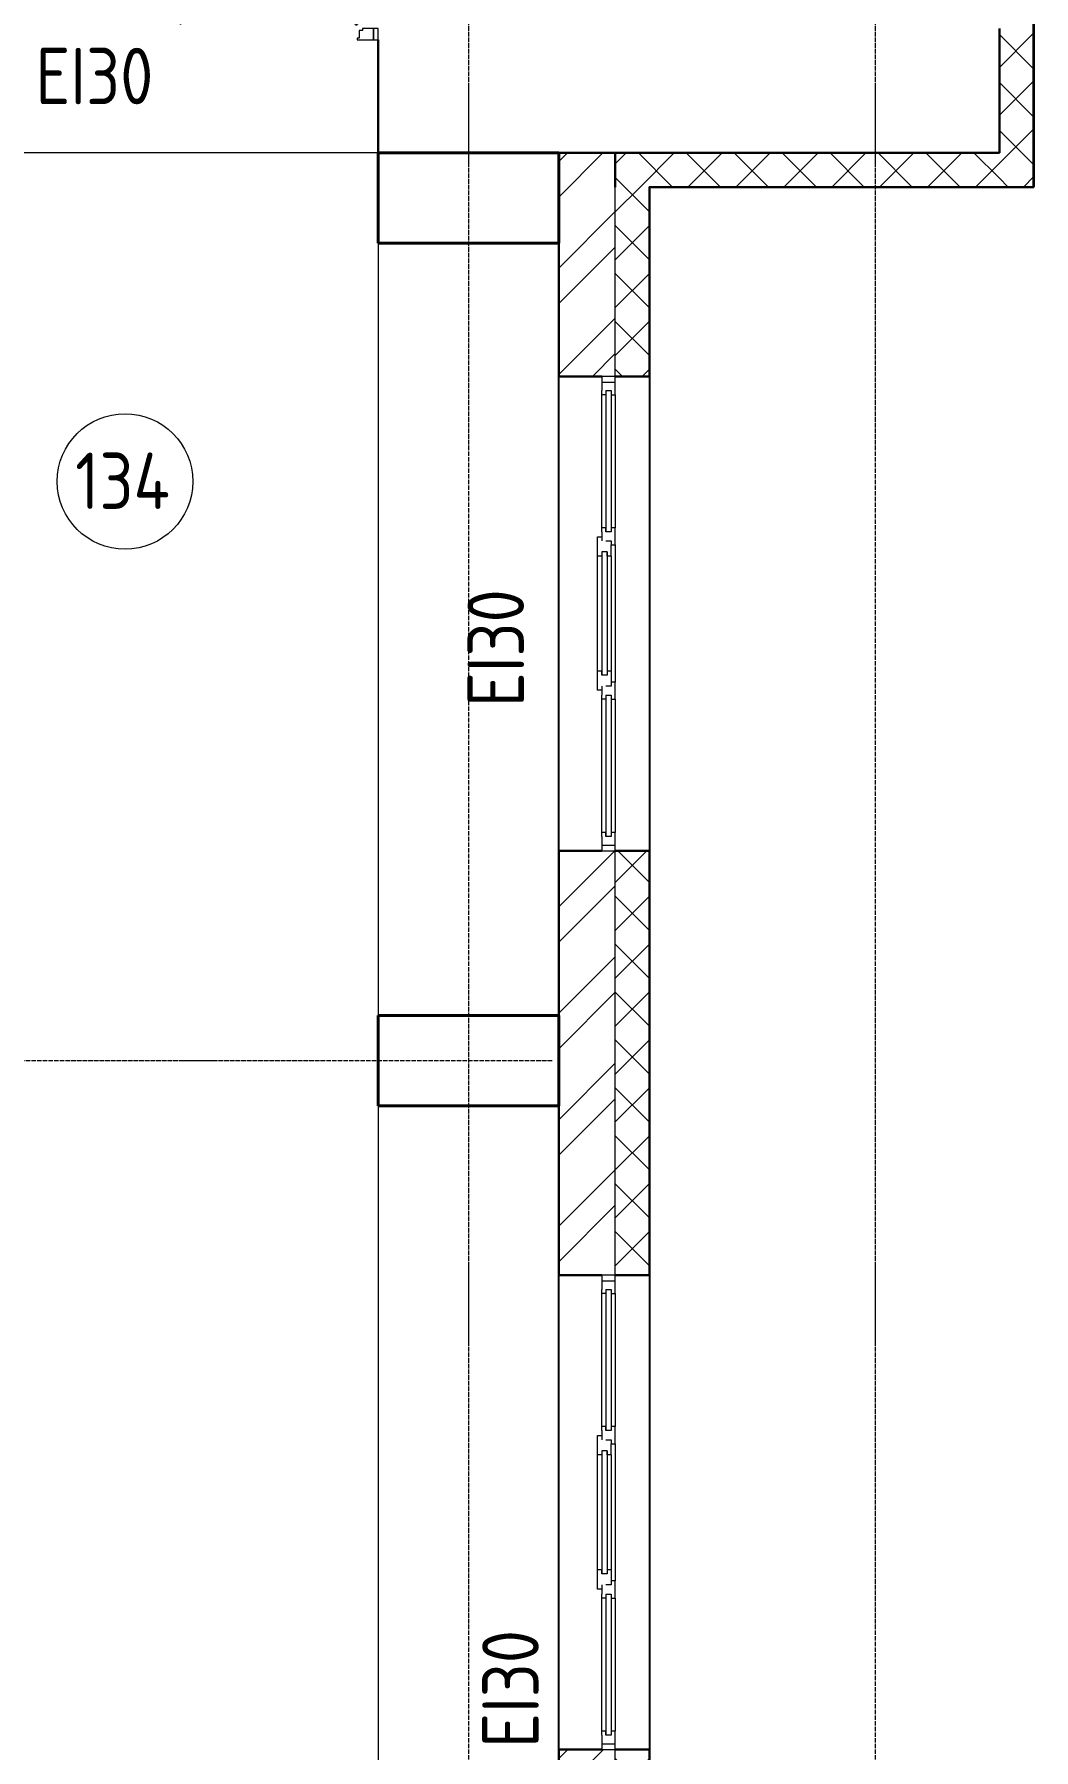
# Model space of a CAD drawing. Header units: millimetres. Extents: x -695119 to 412940, y -249585 to 622758.
# Drawn here: x -109387 to -104964, y 542439 to 550035 of the extents above; entities that cross this region are included whole.
import ezdxf

# ---------------------------------------------------------------- set-up
doc = ezdxf.new("R2010")
doc.units = ezdxf.units.MM
doc.linetypes.add('ADSK_Линия сетки', pattern=[25, 20, -2.5, 0, -2.5])
doc.linetypes.add('ADSK_Штриховая_ш2 п1_5', pattern=[4.5, 3, -1.5])
for name, color, linetype, lineweight in [('Двери', 8, 'Continuous', 9), ('Каркас_Импост', 8, 'Continuous', 9), ('Марки помещений', 8, 'Continuous', 20), ('Монтажный зазор', 8, 'Continuous', 9), ('Несущие колонны', 252, 'Continuous', 18), ('Оси', 252, 'Continuous', 9), ('Остекление', 8, 'Continuous', 9), ('Открывание', 8, 'ADSK_Штриховая_ш2 п1_5', 9), ('Панель', 252, 'Continuous', 30), ('Перекрытия', 7, 'Continuous', 18), ('Стены разрез', 7, 'Continuous', 30), ('Стены штриховка', 7, 'Continuous', 9), ('Текстовые примечания', 7, 'Continuous', 9)]:
    doc.layers.add(name, color=color, linetype=linetype, lineweight=lineweight)
doc.layers.add('Стены', color=194, linetype='Continuous')
doc.styles.add('GOST Common_2', font='', dxfattribs={"width": 0.9, "height": 250})
doc.styles.get('GOST Common_2').set_extended_font_data('GOST type B')
pattern_1 = [(45, (-109179.56, 538399.79), (-106.066, 106.066), []), (135, (-109179.56, 538399.79), (-106.066, -106.066), [])]
pattern_2 = [(0, (-109179.56, 538399.79), (406.4, 101.6), [33.528, -271.272, 33.528, -271.272, -1625.6]), (0, (-109179.56, 538399.79), (406.4, 101.6), [-609.6, 33.528, -576.072, 33.528, -271.272, -711.2]), (0, (-109179.56, 538399.79), (406.4, 101.6), [-1524, 33.528, -169.672, 33.528, -474.472]), (120, (-109027.16, 538450.59), (-291.1882, 301.1527), [33.528, -271.272, 33.528, -271.272, -1625.6]), (120, (-109027.16, 538450.59), (-291.1882, 301.1527), [-609.6, 33.528, -576.072, 33.528, -271.272, -711.2]), (120, (-109027.16, 538450.59), (-291.1882, 301.1527), [-1524, 33.528, -169.672, 33.528, -474.472]), (240, (-108976.36, 538653.79), (-115.2118, -402.7527), [33.528, -271.272, 33.528, -271.272, -1625.6]), (240, (-108976.36, 538653.79), (-115.2118, -402.7527), [-609.6, 33.528, -576.072, 33.528, -271.272, -711.2]), (240, (-108976.36, 538653.79), (-115.2118, -402.7527), [-1524, 33.528, -169.672, 33.528, -474.472])]

# ---------------------------------------------------------------- blocks, each defined once
blk = doc.blocks.new('okna_rehau_trehpolnoe_2_framugi_snizu - Ж_ОК-18_1910х2100-3550413-План 1 этажа смеж')
at = {"layer": 'Каркас_Импост', "lineweight": 18}
for p, q in [((-969, 125), (-1050, 125)), ((-1050, 125), (-1050, 65)), ((-987, 83), (-987, 107)), ((-987, 107), (-969, 107)), ((-987, 83), (-969, 83)), ((-969, 107), (-969, 125)), ((-969, 83), (-969, 65)), ((-303.7, 125), (-379.7, 125)), ((-379.7, 125), (-379.7, 107)), ((-379.7, 107), (-361.7, 107)), ((-379.7, 83), (-379.7, 65)), ((-361.7, 83), (-379.7, 83)), ((-361.7, 107), (-361.7, 83)), ((-321.7, 83), (-321.7, 107)), ((-321.7, 107), (-303.7, 107)), ((-303.7, 107), (-303.7, 125)), ((-254.7, 107), (-303.7, 107)), ((-272.7, 89), (-272.7, 65)), ((-254.7, 89), (-272.7, 89)), ((-254.7, 107), (-254.7, 89)), ((254.7, 107), (254.7, 89)), ((254.7, 107), (303.7, 107)), ((254.7, 89), (272.7, 89)), ((272.7, 89), (272.7, 65)), ((379.7, 125), (303.7, 125)), ((303.7, 125), (303.7, 107)), ((303.7, 107), (321.7, 107)), ((321.7, 107), (321.7, 83)), ((361.7, 83), (361.7, 107)), ((361.7, 107), (379.7, 107)), ((361.7, 83), (379.7, 83)), ((379.7, 107), (379.7, 125)), ((379.7, 83), (379.7, 65)), ((969, 125), (969, 107)), ((1050, 125), (969, 125)), ((969, 107), (987, 107)), ((969, 83), (969, 65)), ((987, 83), (969, 83)), ((987, 107), (987, 83)), ((1050, 65), (1050, 125)), ((-1050, 65), (-987, 65)), ((-969, 65), (-987, 65)), ((-361.7, 65), (-379.7, 65)), ((-361.7, 65), (-321.7, 65)), ((-339.7, 47), (-339.7, 65)), ((-254.7, 47), (-339.7, 47)), ((-272.7, 65), (-254.7, 65)), ((-254.7, 65), (-254.7, 47)), ((254.7, 65), (254.7, 47)), ((272.7, 65), (254.7, 65)), ((339.7, 47), (254.7, 47)), ((321.7, 65), (361.7, 65)), ((339.7, 65), (339.7, 47)), ((379.7, 65), (361.7, 65)), ((987, 65), (969, 65)), ((987, 65), (1050, 65))]:
    blk.add_line(p, q, dxfattribs=at)
at = {"layer": 'Каркас_Импост'}
for p, q in [((-969, 125), (-379.7, 125)), ((-303.7, 125), (303.7, 125)), ((-254.7, 107), (254.7, 107)), ((379.7, 125), (969, 125)), ((-379.7, 65), (-969, 65)), ((254.7, 47), (-254.7, 47)), ((969, 65), (379.7, 65))]:
    blk.add_line(p, q, dxfattribs=at)
at = {"layer": 'Монтажный зазор'}
for p, q in [((-1025, 65), (-1025, 125)), ((1025, 65), (1025, 125))]:
    blk.add_line(p, q, dxfattribs=at)
at = {"layer": 'Остекление'}
for p, q in [((-987, 83), (-361.7, 83)), ((-969, 107), (-379.7, 107)), ((-272.7, 89), (272.7, 89)), ((361.7, 83), (987, 83)), ((379.7, 107), (969, 107)), ((-272.7, 65), (272.7, 65))]:
    blk.add_line(p, q, dxfattribs=at)
blk = doc.blocks.new('Дверь_Alumark_двупольная_S50 - Ш_2_Внутр_1750х2350-3531886-План 1 этажа смеж')
at = {"layer": 'Каркас_Импост'}
for p, q in [((-681, 60), (-730, 60)), ((-730, 60), (-730, 10)), ((-730, 10), (-658, 10)), ((-681, 52), (-681, 60)), ((-667, 52), (-681, 52)), ((-667, 18), (-667, 52)), ((-658, 18), (-667, 18)), ((-658, 10), (-658, 18)), ((917, 18), (908, 18)), ((908, 18), (908, 10)), ((908, 10), (980, 10)), ((931, 52), (917, 52)), ((917, 52), (917, 18)), ((931, 60), (931, 52)), ((980, 60), (931, 60)), ((980, 10), (980, 60))]:
    blk.add_line(p, q, dxfattribs=at)
at = {"layer": 'Монтажный зазор'}
for p, q in [((-750, 60), (-750, 10)), ((-730, 60), (-750, 60)), ((-750, 10), (-730, 10)), ((-730, 10), (-730, 60)), ((1000, 60), (980, 60)), ((980, 60), (980, 10)), ((980, 10), (1000, 10)), ((1000, 10), (1000, 60))]:
    blk.add_line(p, q, dxfattribs=at)
at = {"layer": 'Остекление'}
for p, q in [((-649, 821), (-649, 154)), ((-628, 821), (-649, 821)), ((-628, 154), (-628, 821)), ((878, 154), (878, 821)), ((878, 821), (899, 821)), ((899, 821), (899, 154)), ((-649, 154), (-628, 154)), ((899, 154), (878, 154))]:
    blk.add_line(p, q, dxfattribs=at)
at = {"layer": 'Открывание'}
for centre, start, end in [((-676, 78), 360, 88.71235), ((926, 78), 91.28765, 180)]:
    blk.add_arc(centre, 801, start, end, dxfattribs=at)
at = {"layer": 'Панель'}
for p, q in [((-650, 879), (-658, 879)), ((-658, 879), (-658, 803)), ((-616, 888), (-650, 888)), ((-650, 888), (-650, 879)), ((-608, 897), (-616, 897)), ((-616, 897), (-616, 888)), ((-608, 803), (-608, 897)), ((866, 879), (858, 879)), ((858, 879), (858, 803)), ((900, 888), (866, 888)), ((866, 888), (866, 879)), ((908, 897), (900, 897)), ((900, 897), (900, 888)), ((908, 803), (908, 897)), ((-649, 803), (-658, 803)), ((-649, 821), (-649, 803)), ((-628, 821), (-649, 821)), ((-628, 803), (-628, 821)), ((-608, 803), (-628, 803)), ((858, 803), (878, 803)), ((878, 803), (878, 821)), ((878, 821), (899, 821)), ((899, 821), (899, 803)), ((899, 803), (908, 803)), ((-658, 172), (-658, 78)), ((-649, 172), (-658, 172)), ((-649, 154), (-649, 172)), ((-628, 154), (-649, 154)), ((-628, 172), (-628, 154)), ((-608, 172), (-628, 172)), ((-608, 96), (-608, 172)), ((858, 172), (858, 96)), ((858, 172), (878, 172)), ((878, 172), (878, 154)), ((878, 154), (899, 154)), ((899, 172), (908, 172)), ((899, 154), (899, 172)), ((908, 78), (908, 172)), ((-658, 78), (-650, 78)), ((-650, 78), (-650, 87)), ((-650, 87), (-616, 87)), ((-616, 87), (-616, 96)), ((-616, 96), (-608, 96)), ((858, 96), (866, 96)), ((866, 96), (866, 87)), ((866, 87), (900, 87)), ((900, 87), (900, 78)), ((900, 78), (908, 78))]:
    blk.add_line(p, q, dxfattribs=at)
at = {"layer": 'Панель', "lineweight": 9}
for p, q in [((-658, 803), (-658, 172)), ((-608, 172), (-608, 803)), ((858, 803), (858, 172)), ((908, 172), (908, 803))]:
    blk.add_line(p, q, dxfattribs=at)
blk = doc.blocks.new('ADSK_КолоннаЖБ_Прямоугольная1 - 400x800-3446963-План 1 этажа смеж')
at = {"layer": 'Несущие колонны', "lineweight": 40}
for p, q in [((-400, -200), (-400, 200)), ((-400, 200), (400, 200)), ((400, 200), (-400, 200)), ((-400, 200), (-400, -200)), ((400, 200), (400, -200)), ((400, -200), (400, 200)), ((400, -200), (-400, -200)), ((-400, -200), (400, -200))]:
    blk.add_line(p, q, dxfattribs=at)
blk = doc.blocks.new('ADSK_Марка_Помещение_ОдноЗначение_Номер - Номер-462100-План 1 этажа смеж')
at = {"layer": 'Марки помещений'}
blk.add_circle((0, 0), 3, dxfattribs=at)

msp = doc.modelspace()

# ---------------------------------------------------------------- hatches: boundary and pattern name
at = {"layer": 'Стены разрез', "lineweight": 9}
h = msp.add_hatch(dxfattribs=at)
h.set_pattern_fill('FP_5', color=256, style=0, pattern_type=2)
h.set_pattern_definition(pattern_1)
h.paths.add_polyline_path([(-105115.535, 549360.058), (-104965.535, 549360.058), (-104965.535, 553060.058), (-105115.535, 553060.058), (-105115.535, 549510.058)])
h = msp.add_hatch(dxfattribs=at)
h.set_pattern_fill('FP_4', color=256, style=0, pattern_type=2)
h.set_pattern_definition(pattern_2)
h.paths.add_polyline_path([(-104963.535, 549360.058), (-104963.535, 553058.058), (-104965.535, 553058.058), (-104965.535, 549360.058)])
h = msp.add_hatch(dxfattribs=at)
h.set_pattern_fill('FP_1', color=256, style=0, pattern_type=2)
h.set_pattern_definition([(45, (-109179.56, 538399.8), (-235.732, 235.732), []), (45, (-109022.4, 538399.8), (-235.732, 235.732), [])])
h.paths.add_polyline_path([(-106873.751, 533510.058), (-106815.535, 533510.058), (-106815.535, 534000.058), (-107065.535, 534000.058), (-107065.535, 533510.058)])
h.paths.add_polyline_path([(-106875.535, 536100.058), (-106815.535, 536100.058), (-106815.535, 538860.058), (-107065.535, 538860.058), (-107065.535, 536100.058)])
h.paths.add_polyline_path([(-106815.535, 540960.058), (-106815.535, 542440.058), (-107065.535, 542440.058), (-107065.535, 540960.058), (-106833.535, 540960.058)])
h.paths.add_polyline_path([(-107065.535, 544540.058), (-106815.535, 544540.058), (-106815.535, 546420.058), (-107065.535, 546420.058), (-107065.535, 544657.226)])
h.paths.add_polyline_path([(-106875.535, 548520.058), (-106815.535, 548520.058), (-106815.535, 549510.058), (-107065.535, 549510.058), (-107065.535, 548520.058)])
h = msp.add_hatch(dxfattribs=at)
h.set_pattern_fill('FP_5', color=256, style=0, pattern_type=2)
h.set_pattern_definition(pattern_1)
h.paths.add_polyline_path([(-106815.535, 549360.058), (-105115.535, 549360.058), (-105115.535, 549510.058), (-106815.535, 549510.058)])
h = msp.add_hatch(dxfattribs=at)
h.set_pattern_fill('FP_5', color=256, style=0, pattern_type=2)
h.set_pattern_definition(pattern_1)
h.paths.add_polyline_path([(-106815.535, 538410.058), (-106665.535, 538410.058), (-106665.535, 538745.933), (-106725.535, 538746.899), (-106725.535, 538752.533), (-106665.535, 538752.533), (-106665.535, 538858.058), (-106815.535, 538858.058), (-106815.535, 538417.813)])
h.paths.add_polyline_path([(-106665.535, 540962.058), (-106665.535, 542438.058), (-106815.535, 542438.058), (-106815.535, 540962.058)])
h.paths.add_polyline_path([(-106815.535, 544542.058), (-106665.535, 544542.058), (-106665.535, 546418.058), (-106815.535, 546418.058), (-106815.535, 544657.226)])
h.paths.add_polyline_path([(-106815.535, 548522.058), (-106665.535, 548522.058), (-106665.535, 549360.058), (-106815.535, 549360.058), (-106815.535, 549358.058)])
h = msp.add_hatch(dxfattribs=at)
h.set_pattern_fill('FP_4', color=256, style=0, pattern_type=2)
h.set_pattern_definition(pattern_2)
h.paths.add_polyline_path([(-106665.535, 538560.058), (-106663.535, 538562.058), (-106663.535, 538745.933), (-106665.535, 538745.933), (-106665.535, 538729.784)])
h.paths.add_polyline_path([(-106665.535, 538752.533), (-106663.535, 538752.533), (-106663.535, 538860.058), (-106815.535, 538860.058), (-106814.964, 538858.058), (-106665.535, 538858.058)])
h.paths.add_polyline_path([(-106815.535, 540960.058), (-106663.535, 540960.058), (-106663.535, 542440.058), (-106815.535, 542440.058), (-106814.964, 542438.058), (-106665.535, 542438.058), (-106665.535, 540962.058), (-106815.535, 540962.058)])
h.paths.add_polyline_path([(-106663.535, 544540.058), (-106663.535, 546420.058), (-106815.535, 546420.058), (-106814.964, 546418.058), (-106665.535, 546418.058), (-106665.535, 544542.058), (-106815.535, 544542.058), (-106815.535, 544540.058)])
h.paths.add_polyline_path([(-106663.535, 548520.058), (-106663.535, 549358.058), (-106665.535, 549358.058), (-106665.535, 548522.058), (-106815.535, 548522.058), (-106815.535, 548520.058)])
h = msp.add_hatch(dxfattribs=at)
h.set_pattern_fill('FP_4', color=256, style=0, pattern_type=2)
h.set_pattern_definition(pattern_2)
h.paths.add_polyline_path([(-104965.535, 549358.058), (-104965.535, 549360.058), (-106665.535, 549360.058), (-106663.535, 549358.058), (-105079.881, 549358.058)])

# ---------------------------------------------------------------- linework, layer by layer
at = {"layer": 'Оси', "linetype": 'ADSK_Линия сетки'}
for p, q in [((-107465.535, 572133.794), (-107465.535, 505864.372)), ((-105665.535, 572133.794), (-105665.535, 505864.372)), ((-107095.533, 545490.058), (-149587.813, 545490.058))]:
    msp.add_line(p, q, dxfattribs=at)
at = {"layer": 'Перекрытия', "color": 49, "true_color": 0x464646}
for p, q in [((-107865.535, 549510.058), (-109615.535, 549510.058)), ((-107865.535, 549110.058), (-107865.535, 545690.058)), ((-107865.535, 545290.058), (-107865.535, 541660.058))]:
    msp.add_line(p, q, dxfattribs=at)
at = {"layer": 'Стены'}
for p, q in [((-107065.535, 546420.058), (-107065.535, 548520.058)), ((-106663.535, 548520.058), (-106663.535, 546420.058)), ((-107065.535, 542440.058), (-107065.535, 544540.058)), ((-106663.535, 544540.058), (-106663.535, 542440.058))]:
    msp.add_line(p, q, dxfattribs=at)
at = {"layer": 'Стены разрез'}
for p, q in [((-104963.535, 549358.058), (-104963.535, 553058.058)), ((-105115.535, 549510.058), (-105115.535, 550060.058)), ((-107865.535, 550010.058), (-107865.535, 549510.058)), ((-107065.535, 549510.058), (-105115.535, 549510.058)), ((-106815.535, 549358.058), (-106815.535, 549510.058)), ((-106663.535, 549358.058), (-104963.535, 549358.058)), ((-106663.535, 548520.058), (-106663.535, 549358.058)), ((-107065.535, 549110.058), (-107065.535, 548520.058)), ((-107065.535, 548520.058), (-106875.535, 548520.058)), ((-106815.535, 548520.058), (-106663.535, 548520.058)), ((-106875.535, 546420.058), (-107065.535, 546420.058)), ((-107065.535, 546420.058), (-107065.535, 545690.058)), ((-106663.535, 546420.058), (-106815.535, 546420.058)), ((-106663.535, 544540.058), (-106663.535, 546420.058)), ((-107065.535, 545290.058), (-107065.535, 544540.058)), ((-107065.535, 544540.058), (-106875.535, 544540.058)), ((-106815.535, 544540.058), (-106663.535, 544540.058)), ((-106875.535, 542440.058), (-107065.535, 542440.058)), ((-107065.535, 542440.058), (-107065.535, 541660.058)), ((-106663.535, 542440.058), (-106815.535, 542440.058)), ((-106663.535, 540960.058), (-106663.535, 542440.058))]:
    msp.add_line(p, q, dxfattribs=at)
at = {"layer": 'Стены штриховка'}
for p, q in [((-104965.535, 549358.058), (-104965.535, 553060.058)), ((-106815.535, 548520.058), (-106815.535, 549358.058)), ((-104963.535, 549360.058), (-106665.535, 549360.058)), ((-106665.535, 548522.058), (-106665.535, 549360.058)), ((-106815.535, 548522.058), (-106665.535, 548522.058)), ((-106815.535, 544540.058), (-106815.535, 546420.058)), ((-106665.535, 546418.058), (-106815.535, 546418.058)), ((-106665.535, 544542.058), (-106665.535, 546418.058)), ((-106815.535, 544542.058), (-106665.535, 544542.058)), ((-106815.535, 540960.058), (-106815.535, 542440.058))]:
    msp.add_line(p, q, dxfattribs=at)

# ---------------------------------------------------------------- block references
at = {"layer": 'Двери'}
msp.add_blockref('Дверь_Alumark_двупольная_S50 - Ш_2_Внутр_1750х2350-3531886-План 1 этажа смеж', (-108865.535, 550000.058), dxfattribs=at)
at = {"layer": 'Марки помещений', "xscale": 99.99999999999993, "yscale": 99.99999999999993, "zscale": 99.99999999999993}
msp.add_blockref('ADSK_Марка_Помещение_ОдноЗначение_Номер - Номер-462100-План 1 этажа смеж', (-108985.411, 548055.102), dxfattribs=at)
at = {"layer": 'Монтажный зазор', "rotation": 269.9999999999999}
for p in [(-106940.535, 547470.058), (-106940.535, 543490.058)]:
    msp.add_blockref('okna_rehau_trehpolnoe_2_framugi_snizu - Ж_ОК-18_1910х2100-3550413-План 1 этажа смеж', p, dxfattribs=at)
at = {"layer": 'Несущие колонны'}
for p in [(-107465.535, 549310.058), (-107465.535, 545490.058)]:
    msp.add_blockref('ADSK_КолоннаЖБ_Прямоугольная1 - 400x800-3446963-План 1 этажа смеж', p, dxfattribs=at)

# ---------------------------------------------------------------- texts
at = {"layer": 'Марки помещений', "lineweight": 9, "insert": (-109206.369, 548182.827), "char_height": 250, "width": 548.35425, "attachment_point": 1, "style": 'GOST Common_2'}
msp.add_mtext('134', dxfattribs=at)
at = {"layer": 'Текстовые примечания', "color": 1, "true_color": 0xff0000, "insert": (-109381.399, 549975.296), "char_height": 250, "width": 663.79725, "attachment_point": 1, "style": 'GOST Common_2'}
msp.add_mtext('EI30', dxfattribs=at)
at = {"layer": 'Текстовые примечания', "color": 1, "true_color": 0xff0000, "char_height": 250, "width": 663.79725, "attachment_point": 1, "rotation": 90, "style": 'GOST Common_2'}
for insert in [(-107469.395, 547056.348), (-107404.359, 542447.78)]:
    msp.add_mtext('EI30', dxfattribs=dict(at, insert=insert))

doc.saveas('drawing.dxf')
